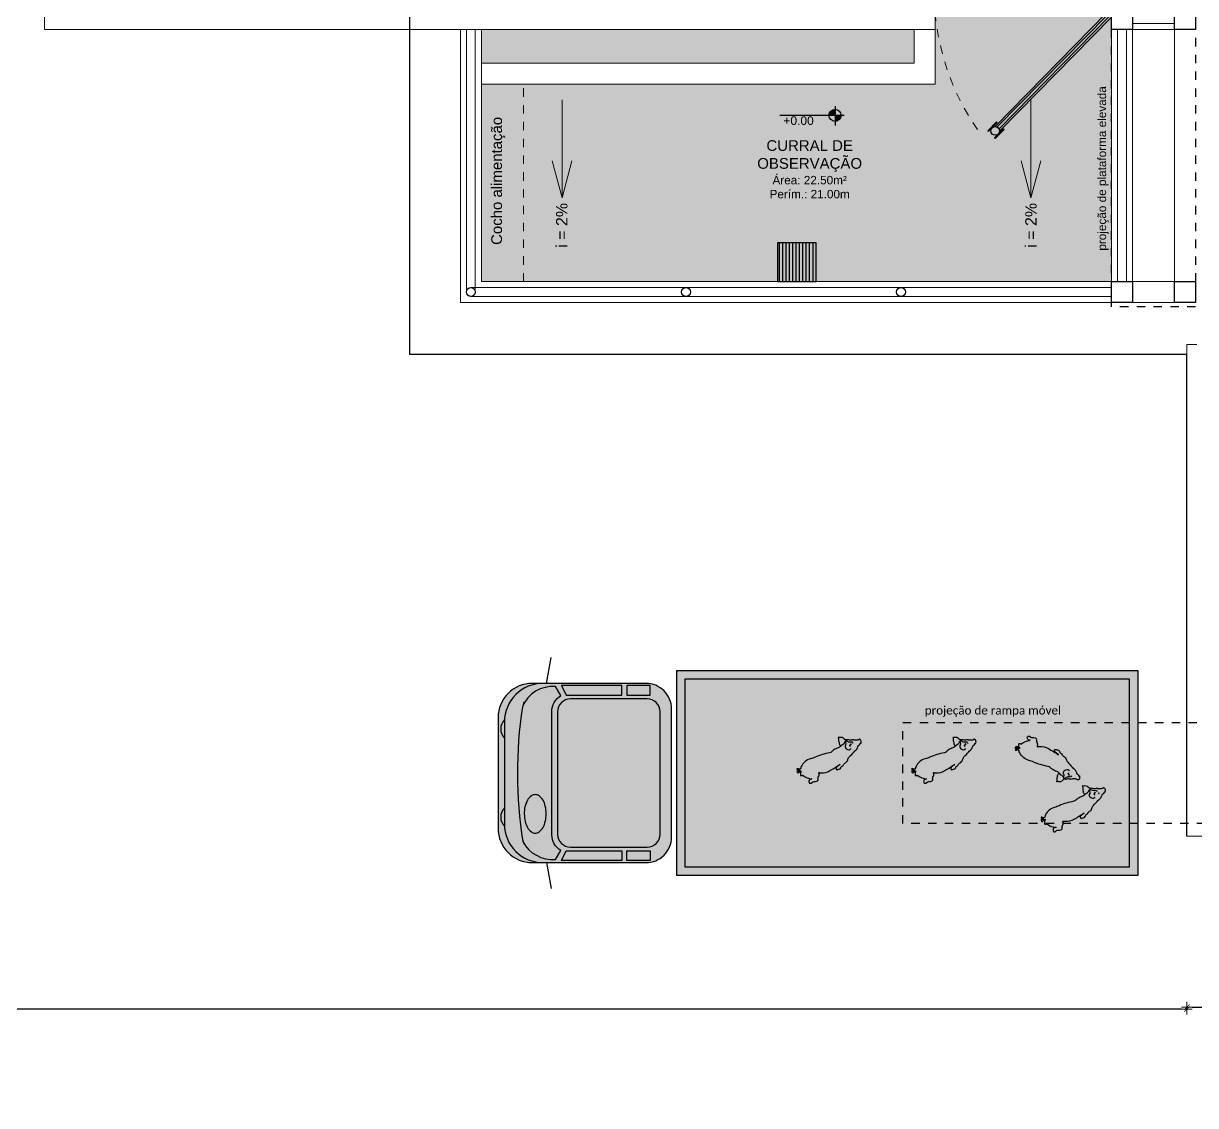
# Model space of a CAD drawing. Header units: millimetres. Extents: x 2767 to 2978, y 1319 to 1481.
# Drawn here: x 2880.62 to 2894.56, y 1413.13 to 1426.01 of the extents above; entities that cross this region are included whole.
import ezdxf

# ---------------------------------------------------------------- set-up
doc = ezdxf.new("R2010")
doc.units = ezdxf.units.MM
doc.header["$LTSCALE"] = 0.03
doc.linetypes.add('Dashed', pattern=[0.75, 0.5, -0.25])
for name, color, linetype, lineweight in [('A-COTAS', 12, 'Continuous', 9), ('A-HACHU', 9, 'Continuous', 0), ('A-PAREDE', 5, 'Continuous', 30), ('A-PROJEÇÃO', 251, 'Dashed', 13), ('A-VISTA01', 1, 'Continuous', 20), ('A-VISTA02', 2, 'Continuous', 15), ('A-VISTA03', 3, 'Continuous', 9), ('A-VISTA04', 4, 'Continuous', 5)]:
    doc.layers.add(name, color=color, linetype=linetype, lineweight=lineweight)
for name, color, linetype in [('A-EQUIPAMENTOS', 252, 'Continuous'), ('A-Hachuras', 8, 'Continuous'), ('A-PISO', 251, 'Continuous'), ('A_PROJEÇÃO', 7, 'Dashed'), ('G_HACHURA', 9, 'Continuous')]:
    doc.layers.add(name, color=color, linetype=linetype)
doc.layers.add('A-TEXTO1', color=7, linetype='Continuous', true_color=0x000000)
doc.layers.add('PH-GRELHA_INT', color=7, linetype='Continuous', true_color=0x1f2df4)
doc.styles.add('A2 Arquitetos', font='arial.ttf')
doc.styles.add('Century Gothic', font='arial.ttf')
doc.styles.add('R-80', font='romans.shx')
doc.dimstyles.new('COTA_250', dxfattribs={"dimscale": 250, "dimtxt": 0.002, "dimasz": 0.00025, "dimexe": 0.00075, "dimexo": 0.00075, "dimgap": 0.0005, "dimtad": 1, "dimzin": 4, "dimdsep": 46, "dimtxsty": 'Century Gothic', "dimblk": 'PU-Tick', "dimcen": 0.001, "dimdle": 0.00075, "dimse1": 1, "dimse2": 1, "dimclrd": 256, "dimclre": 256, "dimclrt": 256, "dimadec": 0, "dimazin": 0, "dimtfac": 1, "dimtix": 1, "dimtmove": 0, "dimatfit": 3, "dimldrblk": 'DOT', "dimfxl": 1, "dimarcsym": 0})

# ---------------------------------------------------------------- blocks, each defined once
blk = doc.blocks.new('Porteira_Curral_2')
at = {"layer": 'A-PAREDE', "linetype": 'Continuous', "lineweight": 25}
for centre in [(207872.537, 9278507.648), (207874.511, 9278507.648)]:
    blk.add_circle(centre, 0.053, dxfattribs=at)
at = {"layer": 'A-VISTA02'}
for p, q in [((207874.474, 9278507.687), (207872.574, 9278507.687)), ((207874.474, 9278507.61), (207872.574, 9278507.61))]:
    blk.add_line(p, q, dxfattribs=at)
at = {"layer": 'A-VISTA03', "linetype": 'Continuous', "lineweight": 25}
for points in [[(207874.424, 9278507.711), (207874.574, 9278507.711), (207874.574, 9278507.701), (207874.424, 9278507.701)], [(207874.424, 9278507.585), (207874.574, 9278507.585), (207874.574, 9278507.595), (207874.424, 9278507.595)]]:
    blk.add_lwpolyline(points, close=True, dxfattribs=at)
at = {"layer": 'A-VISTA04'}
for p, q in [((207872.588, 9278507.663), (207874.46, 9278507.663)), ((207872.588, 9278507.633), (207874.46, 9278507.633))]:
    blk.add_line(p, q, dxfattribs=at)
blk = doc.blocks.new('grelha')
at = {"layer": 'PH-GRELHA_INT'}
blk.add_lwpolyline([(208411.847, 9278578.931), (208411.847, 9278579.391), (208411.387, 9278579.391), (208411.387, 9278578.931)], close=True, dxfattribs=at)
for points in [[(208411.427, 9278578.931), (208411.427, 9278579.391)], [(208411.467, 9278578.931), (208411.467, 9278579.391)], [(208411.507, 9278578.931), (208411.507, 9278579.391)], [(208411.547, 9278578.931), (208411.547, 9278579.391)], [(208411.587, 9278578.931), (208411.587, 9278579.391)], [(208411.627, 9278578.931), (208411.627, 9278579.391)], [(208411.667, 9278578.931), (208411.667, 9278579.391)], [(208411.707, 9278578.931), (208411.707, 9278579.391)], [(208411.747, 9278578.931), (208411.747, 9278579.391)], [(208411.787, 9278578.931), (208411.787, 9278579.391)], [(208411.827, 9278578.931), (208411.827, 9278579.391)]]:
    blk.add_lwpolyline(points, dxfattribs=at)
blk = doc.blocks.new('Curbov')
at = {"layer": 'A-HACHU', "true_color": 0xc7c8ca}
h = blk.add_hatch(dxfattribs=at)
h.set_pattern_fill('AR-B88', color=9, scale=0.02)
h.set_pattern_definition([(0, (0, 0), (0, 0.16), []), (90, (0, 0), (-0.08, 0.16), [0.16, -0.16])])
h.paths.add_polyline_path([(208193.08, 9278629.065), (208197.83, 9278629.065), (208197.83, 9278628.815), (208197.38, 9278628.815), (208197.38, 9278626.715), (208197.83, 9278626.715), (208197.83, 9278626.465), (208197.83, 9278625.815), (208192.43, 9278625.815), (208192.43, 9278623.465), (208199.93, 9278623.465), (208199.93, 9278626.465), (208199.93, 9278626.715), (208200.18, 9278626.715), (208200.68, 9278626.715), (208200.93, 9278626.715), (208213.552, 9278626.715), (208213.552, 9278627.515), (208211.26, 9278628.815), (208208.68, 9278628.815), (208208.43, 9278628.815), (208208.43, 9278636.565), (208201.58, 9278636.565), (208201.58, 9278629.065), (208206.33, 9278629.065), (208206.33, 9278628.815), (208200.93, 9278628.815), (208200.68, 9278628.815), (208200.18, 9278628.815), (208199.93, 9278628.815), (208199.93, 9278629.065), (208199.93, 9278632.69), (208199.93, 9278632.94), (208199.93, 9278636.565), (208193.08, 9278636.565)])
h.paths.add_polyline_path([(208192.43, 9278626.715), (208197.38, 9278626.715), (208197.38, 9278628.815), (208192.43, 9278628.815)], flags=17)
at = {"layer": 'A-Hachuras'}
h = blk.add_hatch(color=131, dxfattribs=at)
h.dxf.hatch_style = 1
h.set_gradient(color1=(184, 255, 255), one_color=1, tint=1, name='CYLINDER')
h.paths.add_polyline_path([(208197.58, 9278626.065), (208197.58, 9278626.465), (208192.43, 9278626.465), (208192.43, 9278626.065)])
at = {"layer": 'A-TEXTO1'}
h = blk.add_hatch(color=256, dxfattribs=at)
h.dxf.hatch_style = 1
h.paths.add_polyline_path([(208196.639, 9278625.515), (208196.639, 9278625.443), (208196.567, 9278625.443, -0.414214)])
h.paths.add_polyline_path([(208196.639, 9278625.443), (208196.711, 9278625.443, -0.414214), (208196.639, 9278625.372)])
at = {"layer": 'A-PAREDE'}
for points in [[(208200.18, 9278626.465), (208199.93, 9278626.465), (208199.93, 9278626.715), (208200.18, 9278626.715)], [(208200.93, 9278626.465), (208200.68, 9278626.465), (208200.68, 9278626.715), (208200.93, 9278626.715)], [(208200.18, 9278623.215), (208199.93, 9278623.215), (208199.93, 9278623.465), (208200.18, 9278623.465)], [(208200.93, 9278623.215), (208200.68, 9278623.215), (208200.68, 9278623.465), (208200.93, 9278623.465)]]:
    blk.add_lwpolyline(points, close=True, dxfattribs=at)
for centre in [(208192.305, 9278623.34), (208194.865, 9278623.34), (208197.424, 9278623.34)]:
    blk.add_circle(centre, 0.053, dxfattribs=at)
at = {"layer": 'A-PISO', "linetype": 'Continuous', "lineweight": 13}
for p, q in [((208193.39, 9278624.461), (208193.39, 9278625.629)), ((208198.971, 9278624.461), (208198.971, 9278625.629)), ((208193.39, 9278624.461), (208193.272, 9278624.901)), ((208193.39, 9278624.461), (208193.508, 9278624.901)), ((208198.971, 9278624.461), (208198.853, 9278624.901)), ((208198.971, 9278624.461), (208199.089, 9278624.901))]:
    blk.add_line(p, q, dxfattribs=at)
at = {"layer": 'A-PROJEÇÃO'}
blk.add_line((208192.93, 9278623.465), (208192.93, 9278625.815), dxfattribs=at)
blk.add_arc((208200.714, 9278626.923), 2.895, 185.0349, 216.7012, dxfattribs=at)
at = {"layer": 'A-TEXTO1'}
for p, q in [((208196.639, 9278625.551), (208196.639, 9278625.324)), ((208196.746, 9278625.443), (208195.983, 9278625.443))]:
    blk.add_line(p, q, dxfattribs=at)
blk.add_circle((208196.639, 9278625.443), 0.0719, dxfattribs=at)
at = {"layer": 'A-VISTA01'}
for p, q in [((208187.23, 9278626.465), (208187.23, 9278626.715)), ((208197.83, 9278626.715), (208197.83, 9278626.465)), ((208192.43, 9278626.465), (208187.23, 9278626.465)), ((208192.18, 9278626.465), (208192.18, 9278623.215)), ((208192.43, 9278626.465), (208192.43, 9278623.465)), ((208197.83, 9278626.465), (208192.43, 9278626.465)), ((208199.93, 9278626.465), (208199.93, 9278623.465)), ((208200.18, 9278626.465), (208200.18, 9278623.465)), ((208200.68, 9278626.465), (208200.18, 9278626.465)), ((208200.68, 9278626.465), (208200.68, 9278623.465)), ((208199.93, 9278623.465), (208192.43, 9278623.465)), ((208200.18, 9278623.465), (208200.68, 9278623.465)), ((208199.93, 9278623.215), (208192.18, 9278623.215)), ((208200.18, 9278623.215), (208200.68, 9278623.215))]:
    blk.add_line(p, q, dxfattribs=at)
at = {"layer": 'A-VISTA03', "linetype": 'Continuous'}
for p, q in [((208197.58, 9278626.465), (208197.58, 9278626.065)), ((208197.83, 9278626.465), (208197.83, 9278625.815)), ((208192.43, 9278626.065), (208197.58, 9278626.065)), ((208192.43, 9278625.815), (208197.83, 9278625.815))]:
    blk.add_line(p, q, dxfattribs=at)
at = {"layer": 'A-VISTA04'}
for p, q in [((208192.252, 9278626.465), (208192.252, 9278623.34)), ((208192.358, 9278626.465), (208192.358, 9278623.34)), ((208200.002, 9278626.465), (208200.002, 9278623.465)), ((208200.108, 9278626.465), (208200.108, 9278623.465)), ((208200.18, 9278626.537), (208200.68, 9278626.537)), ((208192.305, 9278623.393), (208199.93, 9278623.393)), ((208192.305, 9278623.287), (208199.93, 9278623.287))]:
    blk.add_line(p, q, dxfattribs=at)
at = {"layer": 'A_PROJEÇÃO', "color": 1, "lineweight": 30}
blk.add_lwpolyline([(208199.93, 9278636.764), (208200.93, 9278636.764), (208200.93, 9278623.164), (208199.93, 9278623.164)], close=True, dxfattribs=at)
at = {"layer": 'A-COTAS', "color": 1, "lineweight": 30, "rotation": 180}
blk.add_blockref('grelha', (416607.8, 18557202.856), dxfattribs=at)
at = {"layer": 'A-PROJEÇÃO', "rotation": 225.5432493136169}
blk.add_blockref('Porteira_Curral_2', (-6269019.145, 15925396.428), dxfattribs=at)
at = {"layer": 'A-TEXTO1', "ltscale": 0.0005, "style": 'A2 Arquitetos'}
blk.add_text('+0.00', height=0.102, dxfattribs=at).set_placement((208196.025, 9278625.329))
at = {"layer": 'A-TEXTO1', "lineweight": 13, "ltscale": 0.0005, "style": 'A2 Arquitetos'}
for p in [(208193.455, 9278623.867), (208199.039, 9278623.867)]:
    blk.add_text('i = 2%%%', height=0.136, rotation=90, dxfattribs=at).set_placement(p)
at = {"layer": 'A-TEXTO1', "ltscale": 0.0005, "rotation": 90, "style": 'A2 Arquitetos'}
for s, width, insert, char_height, attachment_point in [('\\pxql;projeção de plataforma elevada', 2.0942, (208199.896, 9278625.927), 0.1, 9), ('\\pxqc;Cocho alimentação', 2.01742, (208192.548, 9278623.654), 0.1275, 1)]:
    blk.add_mtext_dynamic_manual_height_columns(s, width=width, gutter_width=30.315, heights=[0], dxfattribs=dict(at, insert=insert, char_height=char_height, attachment_point=attachment_point))
at = {"layer": 'A-TEXTO1', "ltscale": 0.0005, "insert": (208197.346, 9278624.454), "char_height": 0.1275, "attachment_point": 9, "style": 'A2 Arquitetos'}
blk.add_mtext_dynamic_manual_height_columns('\\pxqc;CURRAL DE OBSERVAÇÃO\\P{\\H0.78431x;Área: 22.50m²\\PPerím.: 21.00m}', width=2.01742, gutter_width=30.315, heights=[0], dxfattribs=at)
blk = doc.blocks.new('CAMINHÃO PORCOS')
at = {"layer": 'A-COTAS', "true_color": 0xfafafa}
h = blk.add_hatch(color=7, dxfattribs=at)
h.dxf.hatch_style = 1
h.paths.add_polyline_path([(0, -1.219), (-5.486, -1.219), (-5.486, 1.219), (0, 1.219)])
h = blk.add_hatch(color=7, dxfattribs=at)
h.dxf.hatch_style = 1
edge = h.paths.add_edge_path()
edge.add_arc((-7.206, -0.66), 0.406, 180, 270)
edge.add_line((-7.206, -1.067), (-5.853, -1.067))
edge.add_arc((-5.853, -0.762), 0.305, 270, 360)
edge.add_line((-5.548, -0.762), (-5.548, 0.762))
edge.add_arc((-5.853, 0.762), 0.305, 0, 90)
edge.add_line((-5.853, 1.067), (-7.206, 1.067))
edge.add_arc((-7.206, 0.66), 0.406, 90, 180)
edge.add_line((-7.612, 0.66), (-7.612, -0.66))
for points in [[(-7.035, 1.067), (-6.982, 1.373)], [(-0.457, -0.239), (-0.465, -0.241), (-0.462, -0.248), (-0.457, -0.239)], [(-7.035, -1.067), (-6.982, -1.373)]]:
    blk.add_lwpolyline(points)
for points in [[(0, -1.219), (-5.486, -1.219), (-5.486, 1.219), (0, 1.219)], [(-0.1, -1.119), (-5.386, -1.119), (-5.386, 1.119), (-0.1, 1.119)], [(-6.139, 1.042), (-6.857, 1.042), (-6.801, 0.925), (-6.139, 0.925)], [(-5.804, 0.925), (-5.804, 1.042), (-6.081, 1.042), (-6.081, 0.925)], [(-6.139, -1.042), (-6.857, -1.042), (-6.801, -0.925), (-6.139, -0.925)], [(-5.804, -0.925), (-5.804, -1.042), (-6.081, -1.042), (-6.081, -0.925)]]:
    blk.add_lwpolyline(points, close=True)
for points in [[(-7.612, -0.66, 0.414214), (-7.206, -1.067), (-5.853, -1.067, 0.414214), (-5.548, -0.762), (-5.548, 0.762, 0.414214), (-5.853, 1.067), (-7.206, 1.067, 0.414214), (-7.612, 0.66)], [(-6.751, 0.882, 0.414214), (-6.903, 0.73), (-6.903, -0.73, 0.414214), (-6.751, -0.882), (-5.837, -0.882, 0.414214), (-5.684, -0.73), (-5.684, 0.73, 0.414214), (-5.837, 0.882)], [(-7.17, -0.257, 0.15854), (-7.215, -0.272, 0.106465), (-7.262, -0.324, 0.07162), (-7.293, -0.402, 0.071565), (-7.3, -0.486, 0.057969), (-7.29, -0.578, 0.07162), (-7.262, -0.648, 0.106465), (-7.215, -0.701, 0.15854), (-7.17, -0.716, 0.15854), (-7.124, -0.701, 0.106465), (-7.077, -0.648, 0.07162), (-7.05, -0.578, 0.057969), (-7.039, -0.486, 0.057969), (-7.05, -0.394, 0.07162), (-7.077, -0.324, 0.106465), (-7.124, -0.272, 0.15854)]]:
    blk.add_lwpolyline(points, format="xyb", close=True)
for points in [[(-7.079, 1.067, 0.414214), (-7.536, 0.61), (-7.536, -0.61, 0.414214), (-7.079, -1.067, 0.414214)], [(-6.974, 0.73, -0.264643), (-6.865, 0.921), (-6.929, 1.028, 0.332459), (-7.323, 0.786, 0.076372), (-7.319, -0.814, 0.30161), (-6.929, -1.028), (-6.865, -0.921, -0.272186), (-6.971, -0.734), (-6.971, 0.734)], [(-3.316, 0.401), (-3.322, 0.396, -0.140409), (-3.334, 0.391, 0.001475), (-3.349, 0.39, -0.056824), (-3.372, 0.39, -0.0891), (-3.384, 0.393, 0.224269), (-3.4, 0.394, -0.204477), (-3.441, 0.393, 0.191708), (-3.47, 0.394, -0.284413), (-3.481, 0.396, 0.014102), (-3.504, 0.416, 0.217877), (-3.532, 0.423, -0.093429), (-3.559, 0.424, 0.696362), (-3.563, 0.418, -0.204577), (-3.559, 0.404, 0.042305), (-3.56, 0.383, 0.192339), (-3.553, 0.367, -0.345309), (-3.552, 0.359, 0.244124), (-3.553, 0.347, 0.114848), (-3.534, 0.321), (-3.54, 0.315, -0.131917), (-3.563, 0.3, 0.07646), (-3.616, 0.275, 0.043101), (-3.642, 0.254, -0.149206), (-3.667, 0.241, 0.057523), (-3.84, 0.188, -0.034838), (-3.894, 0.169, 0.215168), (-4.003, 0.078, 0.093322), (-4.01, 0.053, -0.354356), (-4.017, 0.047, 0.072986), (-4.042, 0.039, 0.397127), (-4.054, 0.011, 0.503768), (-4.032, 0.005, 0.792954), (-4.054, 0.051, 0.902919), (-4.053, 0.046, -0.502737), (-4.034, 0.02, -0.824447), (-4.044, 0.021, -0.291379), (-4.041, 0.027, -0.345851), (-4.011, 0.022, -0.353702), (-4.01, 0.013, 0.231579), (-4.013, -0.006, -0.18417), (-4.014, -0.02, 0.446565), (-4.009, -0.031, 0.212983), (-3.995, -0.029, -0.303313), (-3.982, -0.03, 0.09398), (-3.916, -0.063, 0.049208), (-3.877, -0.07), (-3.889, -0.072, 0.348639), (-3.914, -0.102, 0.240383), (-3.904, -0.121), (-3.887, -0.121), (-3.87, -0.108, -0.166373), (-3.852, -0.103, 0.066954), (-3.82, -0.099, 0.444285), (-3.804, -0.07, -0.254623), (-3.801, -0.048, 0.271876), (-3.795, -0.003, -0.874568), (-3.784, 0.004), (-3.769, 0.003, 0.15444), (-3.662, 0.028, 0.010187), (-3.542, 0.103), (-3.58, 0.072, 0.344927), (-3.587, 0.044, 0.511087), (-3.57, 0.041, -0.239209), (-3.554, 0.045, 0.403784), (-3.531, 0.06, -0.225073), (-3.51, 0.087, 0.195306), (-3.501, 0.097, -0.199878), (-3.479, 0.121, 0.229581), (-3.451, 0.156, -0.132051), (-3.432, 0.191, 0.011814), (-3.376, 0.254, -0.085622), (-3.355, 0.271, 0.223147), (-3.337, 0.297, -0.118606), (-3.333, 0.305, 0.130994), (-3.327, 0.322, -0.331754), (-3.32, 0.33, 0.357042), (-3.305, 0.347, -0.220529), (-3.301, 0.355, -0.542592), (-3.298, 0.354, 0.634351), (-3.294, 0.353, 0.149836), (-3.289, 0.367, 0.103801), (-3.293, 0.387, 0.151302), (-3.303, 0.399, 0.091401), (-3.31, 0.402, 0.230752), (-3.316, 0.401, 0.674598)], [(-1.951, 0.401), (-1.957, 0.396, -0.140409), (-1.968, 0.391, 0.001475), (-1.983, 0.39, -0.056824), (-2.007, 0.39, -0.0891), (-2.019, 0.393, 0.224269), (-2.034, 0.394, -0.204477), (-2.076, 0.393, 0.191708), (-2.105, 0.394, -0.284413), (-2.116, 0.396, 0.014102), (-2.139, 0.416, 0.217877), (-2.167, 0.423, -0.093429), (-2.194, 0.424, 0.696362), (-2.197, 0.418, -0.204577), (-2.194, 0.404, 0.042305), (-2.195, 0.383, 0.192339), (-2.188, 0.367, -0.345309), (-2.187, 0.359, 0.244124), (-2.188, 0.347, 0.114848), (-2.168, 0.321), (-2.174, 0.315, -0.131917), (-2.198, 0.3, 0.07646), (-2.251, 0.275, 0.043101), (-2.277, 0.254, -0.149206), (-2.301, 0.241, 0.057523), (-2.474, 0.188, -0.034838), (-2.529, 0.169, 0.215168), (-2.638, 0.078, 0.093322), (-2.645, 0.053, -0.354356), (-2.651, 0.047, 0.072986), (-2.677, 0.039, 0.397127), (-2.689, 0.011, 0.503768), (-2.667, 0.005, 0.792954), (-2.688, 0.051, 0.902919), (-2.688, 0.046, -0.502737), (-2.669, 0.02, -0.824447), (-2.679, 0.021, -0.291379), (-2.676, 0.027, -0.345851), (-2.646, 0.022, -0.353702), (-2.645, 0.013, 0.231579), (-2.648, -0.006, -0.18417), (-2.649, -0.02, 0.446565), (-2.644, -0.031, 0.212983), (-2.63, -0.029, -0.303313), (-2.617, -0.03, 0.09398), (-2.551, -0.063, 0.049208), (-2.512, -0.07), (-2.523, -0.072, 0.348639), (-2.548, -0.102, 0.240383), (-2.539, -0.121), (-2.522, -0.121), (-2.505, -0.108, -0.166373), (-2.487, -0.103, 0.066954), (-2.455, -0.099, 0.444285), (-2.439, -0.07, -0.254623), (-2.436, -0.048, 0.271876), (-2.43, -0.003, -0.874568), (-2.419, 0.004), (-2.404, 0.003, 0.15444), (-2.297, 0.028, 0.010187), (-2.176, 0.103), (-2.215, 0.072, 0.344927), (-2.222, 0.044, 0.511087), (-2.205, 0.041, -0.239209), (-2.189, 0.045, 0.403784), (-2.166, 0.06, -0.225073), (-2.145, 0.087, 0.195306), (-2.135, 0.097, -0.199878), (-2.114, 0.121, 0.229581), (-2.085, 0.156, -0.132051), (-2.067, 0.191, 0.011814), (-2.01, 0.254, -0.085622), (-1.99, 0.271, 0.223147), (-1.972, 0.297, -0.118606), (-1.968, 0.305, 0.130994), (-1.961, 0.322, -0.331754), (-1.954, 0.33, 0.357042), (-1.94, 0.347, -0.220529), (-1.936, 0.355, -0.542592), (-1.933, 0.354, 0.634351), (-1.929, 0.353, 0.149836), (-1.924, 0.367, 0.103801), (-1.928, 0.387, 0.151302), (-1.937, 0.399, 0.091401), (-1.945, 0.402, 0.230752), (-1.951, 0.401, 0.674598)], [(-0.717, -0.081), (-0.723, -0.077, 0.140409), (-0.734, -0.072, -0.001475), (-0.749, -0.07, 0.056824), (-0.772, -0.07, 0.0891), (-0.785, -0.074, -0.224269), (-0.8, -0.075, 0.204477), (-0.842, -0.074, -0.191708), (-0.871, -0.075, 0.284413), (-0.881, -0.077, -0.014102), (-0.904, -0.096, -0.217877), (-0.933, -0.104, 0.093429), (-0.959, -0.104, -0.696362), (-0.963, -0.098, 0.204577), (-0.959, -0.084, -0.042305), (-0.96, -0.064, -0.192339), (-0.953, -0.047, 0.345309), (-0.953, -0.04, -0.244124), (-0.953, -0.028, -0.114848), (-0.934, -0.002), (-0.94, 0.004, 0.131917), (-0.963, 0.019, -0.07646), (-1.017, 0.045, -0.043101), (-1.042, 0.066, 0.149206), (-1.067, 0.078, -0.057523), (-1.24, 0.131, 0.034838), (-1.295, 0.15, -0.215168), (-1.404, 0.241, -0.093322), (-1.411, 0.266, 0.354356), (-1.417, 0.273, -0.072986), (-1.442, 0.28, -0.397127), (-1.454, 0.308, -0.503768), (-1.433, 0.315, -0.792954), (-1.454, 0.268, -0.902919), (-1.454, 0.273, 0.502737), (-1.435, 0.299, 0.824447), (-1.445, 0.298, 0.291379), (-1.442, 0.293, 0.345851), (-1.412, 0.297, 0.353702), (-1.411, 0.306, -0.231579), (-1.414, 0.325, 0.18417), (-1.414, 0.339, -0.446565), (-1.409, 0.35, -0.212983), (-1.396, 0.349, 0.303313), (-1.383, 0.349, -0.09398), (-1.316, 0.382, -0.049208), (-1.278, 0.389), (-1.289, 0.391, -0.348639), (-1.314, 0.421, -0.240383), (-1.305, 0.44), (-1.288, 0.44), (-1.271, 0.428, 0.166373), (-1.253, 0.422, -0.066954), (-1.221, 0.419, -0.444285), (-1.205, 0.389, 0.254623), (-1.201, 0.367, -0.271876), (-1.196, 0.322, 0.874568), (-1.184, 0.315), (-1.17, 0.316, -0.15444), (-1.063, 0.291, -0.010187), (-0.942, 0.216), (-0.981, 0.247, -0.344927), (-0.988, 0.275, -0.511087), (-0.97, 0.279, 0.239209), (-0.955, 0.274, -0.403784), (-0.932, 0.259, 0.225073), (-0.91, 0.232, -0.195306), (-0.901, 0.222, 0.199878), (-0.879, 0.198, -0.229581), (-0.851, 0.163, 0.132051), (-0.833, 0.129, -0.011814), (-0.776, 0.065, 0.085622), (-0.755, 0.048, -0.223147), (-0.737, 0.022, 0.118606), (-0.734, 0.014, -0.130994), (-0.727, -0.003, 0.331754), (-0.72, -0.011, -0.357042), (-0.705, -0.027, 0.220529), (-0.701, -0.036, 0.542592), (-0.699, -0.035, -0.634351), (-0.694, -0.034, -0.149836), (-0.69, -0.048, -0.103801), (-0.693, -0.068, -0.151302), (-0.703, -0.08, -0.091401), (-0.711, -0.083, -0.230752), (-0.717, -0.081, -0.674598)], [(-3.534, 0.321), (-3.525, 0.331, -0.102859), (-3.503, 0.346, 0.197319), (-3.488, 0.361, 0.038198), (-3.484, 0.375, -8.499225)], [(-3.385, 0.351), (-3.39, 0.361, 0.333335), (-3.402, 0.368, -0.108549), (-3.44, 0.369, -0.125748), (-3.459, 0.379, 0.174147), (-3.476, 0.386), (-3.477, 0.379, 0.132521), (-3.475, 0.349, -0.241633), (-3.477, 0.336, 0.400881), (-3.469, 0.288, 0.147273), (-3.438, 0.276, 0.225035), (-3.422, 0.282, -0.139709), (-3.411, 0.289, -0.131997)], [(-3.406, 0.339), (-3.41, 0.344, 0.539511), (-3.419, 0.343, 0.168823), (-3.419, 0.337, -0.506885), (-3.425, 0.331, 0.971679), (-3.426, 0.324, -0.392846), (-3.419, 0.315, 1.102272)], [(-2.168, 0.321), (-2.159, 0.331, -0.102859), (-2.137, 0.346, 0.197319), (-2.123, 0.361, 0.038198), (-2.119, 0.375, -8.499225)], [(-2.019, 0.351), (-2.025, 0.361, 0.333335), (-2.037, 0.368, -0.108549), (-2.075, 0.369, -0.125748), (-2.094, 0.379, 0.174147), (-2.111, 0.386), (-2.112, 0.379, 0.132521), (-2.11, 0.349, -0.241633), (-2.112, 0.336, 0.400881), (-2.104, 0.288, 0.147273), (-2.072, 0.276, 0.225035), (-2.057, 0.282, -0.139709), (-2.045, 0.289, -0.131997)], [(-2.04, 0.339), (-2.044, 0.344, 0.539511), (-2.053, 0.343, 0.168823), (-2.054, 0.337, -0.506885), (-2.06, 0.331, 0.971679), (-2.061, 0.324, -0.392846), (-2.053, 0.315, 1.102272)], [(-1.411, 0.306), (-1.408, 0.302, -0.10779), (-1.403, 0.293, 0.59)], [(-4.01, 0.013), (-4.007, 0.017, 0.10779), (-4.003, 0.027, -0.59)], [(-2.645, 0.013), (-2.642, 0.017, 0.10779), (-2.637, 0.027, -0.59)], [(-0.785, -0.032), (-0.79, -0.042, -0.333335), (-0.802, -0.048, 0.108549), (-0.841, -0.05, 0.125748), (-0.859, -0.06, -0.174147), (-0.876, -0.067), (-0.878, -0.06, -0.132521), (-0.875, -0.03, 0.241633), (-0.877, -0.016, -0.400881), (-0.87, 0.031, -0.147273), (-0.838, 0.043, -0.225035), (-0.823, 0.037, 0.139709), (-0.811, 0.03, 0.131997)], [(-0.806, -0.02), (-0.81, -0.025, -0.539511), (-0.819, -0.024, -0.168823), (-0.82, -0.018, 0.506885), (-0.825, -0.012, -0.971679), (-0.826, -0.005, 0.392846), (-0.819, 0.004, -1.102272)], [(-0.934, -0.002), (-0.925, -0.012, 0.102859), (-0.903, -0.027, -0.197319), (-0.889, -0.041, -0.038198), (-0.884, -0.056, 8.499225)], [(-0.411, -0.177), (-0.416, -0.182, -0.140409), (-0.428, -0.186, 0.001475), (-0.443, -0.188, -0.056824), (-0.466, -0.188, -0.0891), (-0.479, -0.184, 0.224269), (-0.494, -0.184, -0.204477), (-0.535, -0.184, 0.191708), (-0.564, -0.184, -0.284413), (-0.575, -0.182, 0.014102), (-0.598, -0.162, 0.217877), (-0.627, -0.154, -0.093429), (-0.653, -0.154, 0.696362), (-0.657, -0.16, -0.204577), (-0.653, -0.174, 0.042305), (-0.654, -0.194, 0.192339), (-0.647, -0.211, -0.345309), (-0.646, -0.218, 0.244124), (-0.647, -0.23, 0.114848), (-0.628, -0.256), (-0.634, -0.263, -0.131917), (-0.657, -0.277, 0.07646), (-0.711, -0.303, 0.043101), (-0.736, -0.324, -0.149206), (-0.761, -0.337, 0.057523), (-0.934, -0.389, -0.034838), (-0.988, -0.409, 0.215168), (-1.098, -0.499, 0.093322), (-1.104, -0.524, -0.354356), (-1.111, -0.531, 0.072986), (-1.136, -0.538, 0.397127), (-1.148, -0.567, 0.503768), (-1.127, -0.573, 0.792954), (-1.148, -0.526, 0.902919), (-1.147, -0.532, -0.502737), (-1.128, -0.558, -0.824447), (-1.138, -0.557, -0.291379), (-1.135, -0.551, -0.345851), (-1.105, -0.555, -0.353702), (-1.105, -0.565, 0.231579), (-1.107, -0.583, -0.18417), (-1.108, -0.597, 0.446565), (-1.103, -0.608, 0.212983), (-1.089, -0.607, -0.303313), (-1.076, -0.608, 0.09398), (-1.01, -0.641, 0.049208), (-0.971, -0.647), (-0.983, -0.65, 0.348639), (-1.008, -0.679, 0.240383), (-0.999, -0.699), (-0.982, -0.699), (-0.965, -0.686, -0.166373), (-0.946, -0.68, 0.066954), (-0.914, -0.677, 0.444285), (-0.899, -0.647, -0.254623), (-0.895, -0.626, 0.271876), (-0.889, -0.58, -0.874568), (-0.878, -0.574), (-0.863, -0.575, 0.15444), (-0.756, -0.55, 0.010187), (-0.636, -0.475), (-0.674, -0.505, 0.344927), (-0.681, -0.534, 0.511087), (-0.664, -0.537, -0.239209), (-0.648, -0.533, 0.403784), (-0.626, -0.518, -0.225073), (-0.604, -0.491, 0.195306), (-0.595, -0.48, -0.199878), (-0.573, -0.456, 0.229581), (-0.545, -0.421, -0.132051), (-0.527, -0.387, 0.011814), (-0.47, -0.323, -0.085622), (-0.449, -0.306, 0.223147), (-0.431, -0.28, -0.118606), (-0.428, -0.272, 0.130994), (-0.421, -0.255, -0.331754), (-0.414, -0.248, 0.357042), (-0.399, -0.231, -0.220529), (-0.395, -0.223, -0.542592), (-0.393, -0.224, 0.634351), (-0.388, -0.225, 0.149836), (-0.384, -0.211, 0.103801), (-0.387, -0.191, 0.151302), (-0.397, -0.179, 0.091401), (-0.404, -0.176, 0.230752), (-0.411, -0.177, 0.674598)], [(-0.628, -0.256), (-0.619, -0.247, -0.102859), (-0.597, -0.232, 0.197319), (-0.582, -0.217, 0.038198), (-0.578, -0.203, -8.499225)], [(-0.479, -0.226), (-0.484, -0.216, 0.333335), (-0.496, -0.21, -0.108549), (-0.534, -0.209, -0.125748), (-0.553, -0.199, 0.174147), (-0.57, -0.191), (-0.572, -0.199, 0.132521), (-0.569, -0.228, -0.241633), (-0.571, -0.242, 0.400881), (-0.564, -0.289, 0.147273), (-0.532, -0.301, 0.225035), (-0.516, -0.295, -0.139709), (-0.505, -0.288, -0.131997)], [(-0.5, -0.238), (-0.504, -0.233, 0.539511), (-0.513, -0.234, 0.168823), (-0.514, -0.241, -0.506885), (-0.519, -0.247, 0.971679), (-0.52, -0.253, -0.392846), (-0.513, -0.263, 1.102272)], [(-1.105, -0.565), (-1.101, -0.561, 0.10779), (-1.097, -0.551, -0.59)]]:
    blk.add_lwpolyline(points, format="xyb")
for centre, radius, start, end in [((-7.172, 0.763), 0.152, 147.2096, 171.4226), ((-7.428, 0.525), 0.153, 134.4871, 225.1562), ((-7.428, -0.525), 0.153, 134.8438, 225.5129), ((-7.172, -0.763), 0.152, 188.5774, 212.7904)]:
    blk.add_arc(centre, radius, start, end)
blk = doc.blocks.new('Curral_Suino_Caprino')
at = {"layer": 'A-VISTA03'}
for p in [(207871.594, 9278552.78), (207870.974, 9278546.93)]:
    blk.add_line(p, (207871.594, 9278546.93), dxfattribs=at)
blk.add_lwpolyline([(207871.474, 9278552.78), (207871.594, 9278552.78)], dxfattribs=at)
at = {"layer": 'A_PROJEÇÃO'}
blk.add_lwpolyline([(207870.974, 9278547.08), (207874.974, 9278547.08), (207874.974, 9278548.28), (207870.974, 9278548.28)], close=True, dxfattribs=at)
at = {"layer": 'A-EQUIPAMENTOS', "xscale": -1, "rotation": 359.9999999997279}
blk.add_blockref('CAMINHÃO PORCOS', (207872.18, 9278547.68), dxfattribs=at)
at = {"layer": 'A-TEXTO1', "extrusion": (0, 0, -1), "insert": (207874.714, 9278548.476), "char_height": 0.1, "attachment_point": 1, "text_direction": (-1, 0, 0), "style": 'R-80'}
blk.add_mtext_dynamic_manual_height_columns('{\\fCalibri|b0|i0|c0|p34;projeção de rampa móvel}', width=2.17109, gutter_width=22.26, heights=[0.178], dxfattribs=at)
blk = doc.blocks.new('PU-Tick')
for p, q in [((1, 0), (-1, 0)), ((0, -1), (0, 1))]:
    blk.add_line(p, q)
at = {"color": 0, "linetype": 'ByBlock', "const_width": 0.15}
blk.add_lwpolyline([(-0.5, -0.5), (0.5, 0.5)], dxfattribs=at)
blk = doc.blocks.new('*D301')
at = {"layer": 'A-COTAS', "lineweight": -2, "transparency": 16777216}
blk.add_line((-3.233, 12.368), (-62.437, 12.368), dxfattribs=at)
at = {"layer": 'Defpoints', "color": 0, "transparency": 16777216}
for p in [(-3.17, 14.428), (-62.5, 14.114), (-62.5, 12.368)]:
    blk.add_point(p, dxfattribs=at)
at = {"layer": 'A-COTAS', "lineweight": -2, "transparency": 16777216, "xscale": 0.0625, "yscale": 0.0625, "zscale": 0.0625, "rotation": 180}
blk.add_blockref('PU-Tick', (-62.5, 12.368), dxfattribs=at)
at = {"layer": 'A-COTAS', "lineweight": -2, "transparency": 16777216, "xscale": 0.0625, "yscale": 0.0625, "zscale": 0.0625}
blk.add_blockref('PU-Tick', (-3.17, 12.368), dxfattribs=at)
at = {"layer": 'A-COTAS', "transparency": 16777216, "insert": (-32.835, 12.749), "char_height": 0.5, "attachment_point": 5, "style": 'Century Gothic'}
blk.add_mtext('59.33', dxfattribs=at)
blk = doc.blocks.new('_Dot')
at = {"layer": 'G_HACHURA', "color": 0, "lineweight": -2}
blk.add_line((-0.5, 0), (-1, 0), dxfattribs=at)
at = {"layer": 'G_HACHURA', "color": 0, "const_width": 0.5}
blk.add_lwpolyline([(-0.25, 0, 1), (0.25, 0, 1)], format="xyb", close=True, dxfattribs=at)
blk = doc.blocks.new('*D302')
at = {"layer": 'A-COTAS', "lineweight": -2, "transparency": 16777216}
blk.add_line((-3.108, 12.391), (17.17, 12.391), dxfattribs=at)
at = {"layer": 'Defpoints', "color": 0, "transparency": 16777216}
for p in [(-3.17, 14.428), (17.233, 12.391), (17.233, 12.056)]:
    blk.add_point(p, dxfattribs=at)
at = {"layer": 'A-COTAS', "lineweight": -2, "transparency": 16777216, "xscale": 0.0625, "yscale": 0.0625, "zscale": 0.0625, "rotation": 180}
blk.add_blockref('PU-Tick', (-3.17, 12.391), dxfattribs=at)
at = {"layer": 'A-COTAS', "lineweight": -2, "transparency": 16777216, "xscale": 0.0625, "yscale": 0.0625, "zscale": 0.0625}
blk.add_blockref('PU-Tick', (17.233, 12.391), dxfattribs=at)
at = {"layer": 'A-COTAS', "transparency": 16777216, "insert": (7.031, 12.772), "char_height": 0.5, "attachment_point": 5, "style": 'Century Gothic'}
blk.add_mtext('20.40', dxfattribs=at)
blk = doc.blocks.new('arq geral tgov')
at = {"extrusion": (0.005334, 0.002979, 0.999981), "elevation": 0.453}
for points in [[(62.499, 48.71), (5.465, 73.289), (-5.992, 76.806), (-14.942, 79.088), (-26.49, 78.997), (-35.052, 75.61), (-47.965, 68.417), (-67.812, 53.823), (-81.75, 44.69), (-90.95, 38.976), (-102.121, 31.241), (-109.169, 25.533), (-116.002, 19.61), (-121.534, 16.168), (-130.214, 11.742)], [(62.499, 39.999), (2.7, 65.77), (-8.155, 69.102), (-15.915, 71.08), (-24.935, 71.009), (-31.62, 68.365), (-43.631, 61.674), (-63.247, 47.25), (-77.446, 37.945), (-86.559, 32.285), (-97.32, 24.835), (-104.03, 19.4), (-111.239, 13.151), (-117.597, 9.196), (-126.579, 4.615)]]:
    blk.add_lwpolyline(points, dxfattribs=at)
blk.add_lwpolyline([(-3.17, 14.428), (-3.17, 20.158), (-12.42, 20.158), (-12.42, 34.848)])
at = {"color": 6}
blk.add_blockref('Curbov', (-208203.997, -9278602.437), dxfattribs=at)
at = {"layer": 'A-PAREDE', "xscale": -1, "rotation": 359.9999999998639}
blk.add_blockref('Curral_Suino_Caprino', (207868.424, -9278532.502), dxfattribs=at)
at = {"layer": 'A-COTAS'}
for base, p2, picture, middle in [((-62.5, 12.368), (-62.5, 14.114), '*D301', (-32.835, 12.749)), ((17.233, 12.391), (17.233, 12.056), '*D302', (7.031, 12.772))]:
    dim = blk.add_linear_dim(base=base, p1=(-3.17, 14.428), p2=p2, dimstyle='COTA_250', dxfattribs=at)
    dim.commit()
    dim.dimension.update_dxf_attribs({"geometry": picture, "text_midpoint": middle})

msp = doc.modelspace()

# ---------------------------------------------------------------- block references
msp.add_blockref('arq geral tgov', (2897.632, 1401.906))

doc.saveas('drawing.dxf')
